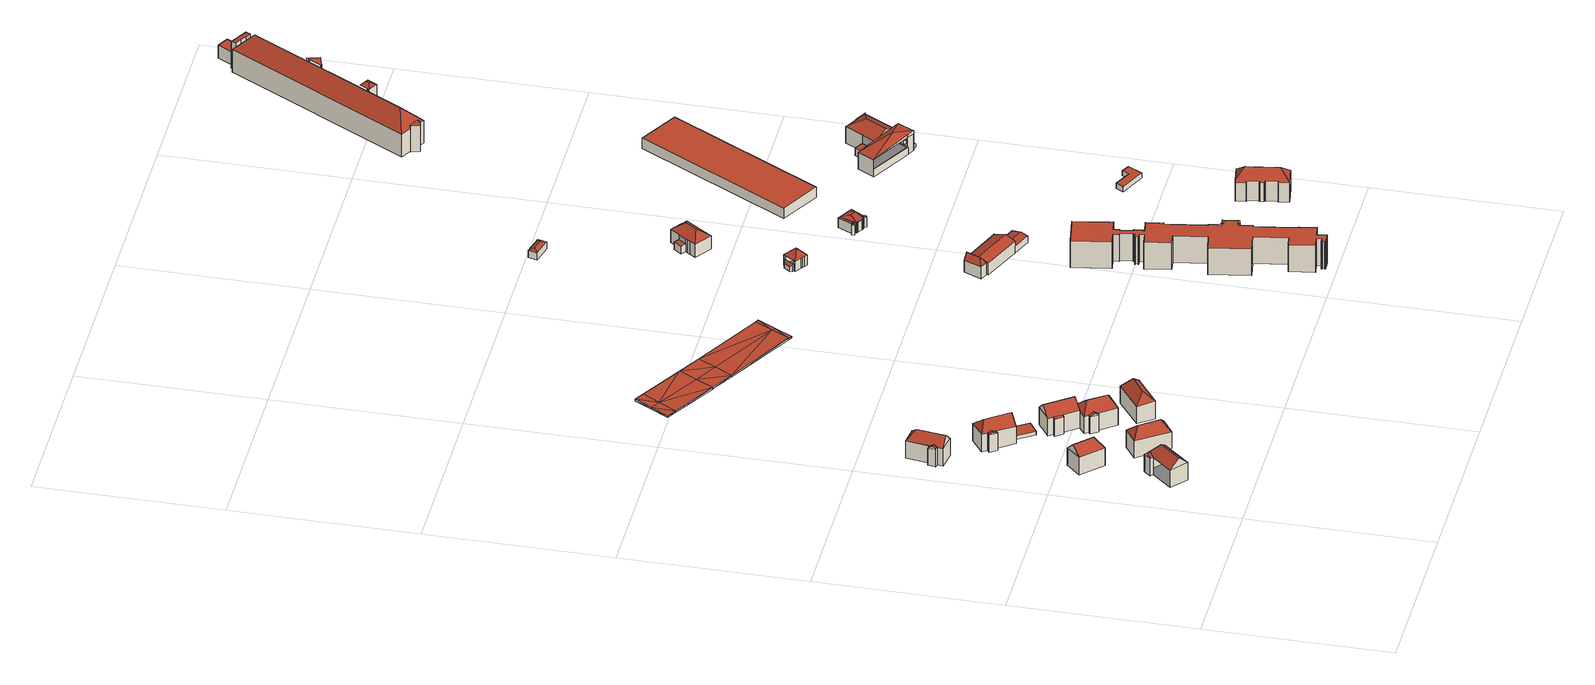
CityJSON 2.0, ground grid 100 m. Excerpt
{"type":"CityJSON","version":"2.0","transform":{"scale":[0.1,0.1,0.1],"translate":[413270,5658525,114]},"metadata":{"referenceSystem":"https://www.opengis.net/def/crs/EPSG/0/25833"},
"CityObjects":{
"building1":{"type":"Building","attributes":{"Gemeindeschluessel":14612000,"Geometrietyp2DReferenz":"3000","function":"31001_9998","roofType":"9999"},"children":["building1-1","building1-2"]},
"building1-1":{"type":"BuildingPart","attributes":{"Dachtyp_tdc":"tdcGableRoof","Dachneigung":34.14,"QualitaetDacherkennung":63,"Geometrietyp2DReferenz":"3000","measuredHeight":12.07,"roofType":"3100"},"parents":["building1"],"geometry":[{"type":"MultiSurface","lod":"2","boundaries":[[[0,1,2,3]],[[4,5,6,7]],[[5,0,3,6]],[[0,5,8]],[[1,0,8,9,10]],[[5,4,11,9,8]],[[3,2,7,6]]],"semantics":{"surfaces":[{"type":"WallSurface"},{"type":"RoofSurface"},{"type":"GroundSurface"}],"values":[0,0,0,0,1,1,2]}}]},
"building1-2":{"type":"BuildingPart","attributes":{"Dachtyp_tdc":"tdcHipAndGableRoof","Dachneigung":42.4,"QualitaetDacherkennung":79,"Geometrietyp2DReferenz":"3000","measuredHeight":15.69,"roofType":"5000"},"parents":["building1"],"geometry":[{"type":"MultiSurface","lod":"2","boundaries":[[[12,13,14,2,1]],[[13,15,16,14]],[[15,17,18,16]],[[13,12,19]],[[17,15,20]],[[12,10,11,17,20,19]],[[15,13,19,20]],[[18,7,2,14,16]]],"semantics":{"surfaces":[{"type":"WallSurface"},{"type":"RoofSurface"},{"type":"GroundSurface"}],"values":[0,0,0,1,0,1,1,2]}}]},
"building2":{"type":"Building","attributes":{"Dachtyp_tdc":"tdcHipAndGableRoof","Gemeindeschluessel":14612000,"Dachneigung":42.61,"QualitaetDacherkennung":77,"Geometrietyp2DReferenz":"3000","measuredHeight":15.44,"function":"31001_9998","roofType":"5000"},"geometry":[{"type":"Solid","lod":"2","boundaries":[[[[21,22,23,24]],[[22,25,26,23]],[[25,27,28,26]],[[27,21,24,28]],[[25,22,29]],[[21,27,30]],[[22,21,30,29]],[[27,25,29,30]],[[24,23,26,28]]]],"semantics":{"surfaces":[{"type":"WallSurface"},{"type":"RoofSurface"},{"type":"GroundSurface"}],"values":[[0,0,0,0,1,0,1,1,2]]}}]},
"building3":{"type":"Building","attributes":{"Dachtyp_tdc":"tdcHipRoof","Gemeindeschluessel":14612000,"Dachneigung":42.45,"QualitaetDacherkennung":78,"Geometrietyp2DReferenz":"3000","measuredHeight":15.24,"function":"31001_9998","roofType":"3200"},"geometry":[{"type":"Solid","lod":"2","boundaries":[[[[31,32,33,34]],[[32,35,36,33]],[[35,37,38,36]],[[37,31,34,38]],[[35,32,39]],[[31,37,40]],[[32,31,40,39]],[[37,35,39,40]],[[34,33,36,38]]]],"semantics":{"surfaces":[{"type":"WallSurface"},{"type":"RoofSurface"},{"type":"GroundSurface"}],"values":[[0,0,0,0,1,1,1,1,2]]}}]},
"building4":{"type":"Building","attributes":{"Gemeindeschluessel":14612000,"Geometrietyp2DReferenz":"3000","function":"31001_9998","roofType":"9999"},"children":["building4-1","building4-2"]},
"building4-1":{"type":"BuildingPart","attributes":{"Dachtyp_tdc":"tdcGableRoof","Dachneigung":33.22,"QualitaetDacherkennung":83,"Geometrietyp2DReferenz":"3000","measuredHeight":11.98,"roofType":"3100"},"parents":["building4"],"geometry":[{"type":"MultiSurface","lod":"2","boundaries":[[[41,42,43,44,45]],[[42,46,47,43]],[[46,48,49,47]],[[46,42,50]],[[41,51,48,52]],[[42,41,52,50]],[[48,46,50,52]],[[44,43,47,49]]],"semantics":{"surfaces":[{"type":"WallSurface"},{"type":"RoofSurface"},{"type":"GroundSurface"}],"values":[0,0,0,0,0,1,1,2]}}]},
"building4-2":{"type":"BuildingPart","attributes":{"Dachtyp_tdc":"tdcHipAndGableRoof","Dachneigung":43.86,"QualitaetDacherkennung":89,"Geometrietyp2DReferenz":"3000","measuredHeight":15.36,"roofType":"5000"},"parents":["building4"],"geometry":[{"type":"MultiSurface","lod":"2","boundaries":[[[53,54,55,49,48]],[[54,56,57,55]],[[56,58,59,57]],[[58,60,61,59]],[[60,45,44,61]],[[56,62,63]],[[64,65,66,63,62,67]],[[58,56,63,66]],[[53,67,62,54]],[[45,64,67,53,51]],[[60,65,64,45]],[[58,66,65,60]],[[54,62,56]],[[44,49,55,57,59,61]]],"semantics":{"surfaces":[{"type":"WallSurface"},{"type":"RoofSurface"},{"type":"GroundSurface"}],"values":[0,0,0,0,0,1,1,1,0,0,0,0,0,2]}}]},
"building5":{"type":"Building","attributes":{"Gemeindeschluessel":14612000,"Geometrietyp2DReferenz":"3000","function":"31001_9998","roofType":"9999"},"children":["building5-1","building5-2"]},
"building5-1":{"type":"BuildingPart","attributes":{"Dachtyp_tdc":"tdcHipAndGableRoof","Dachneigung":41.9,"QualitaetDacherkennung":83,"Geometrietyp2DReferenz":"3000","measuredHeight":15.53,"roofType":"5000"},"parents":["building5"],"geometry":[{"type":"MultiSurface","lod":"2","boundaries":[[[68,69,70,71]],[[72,73,74,75]],[[73,76,77,74]],[[76,78,79,77]],[[78,80,81,79]],[[80,82,83,81]],[[82,68,71,83]],[[78,76,84]],[[76,73,72,69,68,82,84]],[[82,80,78,84]],[[71,70,75,74,77,79,81,83]]],"semantics":{"surfaces":[{"type":"WallSurface"},{"type":"RoofSurface"},{"type":"GroundSurface"}],"values":[0,0,0,0,0,0,0,1,1,1,2]}}]},
"building5-2":{"type":"BuildingPart","attributes":{"Dachtyp_tdc":"tdcGableRoof","Dachneigung":19.82,"QualitaetDacherkennung":59,"Geometrietyp2DReferenz":"3000","measuredHeight":11.46,"roofType":"3100"},"parents":["building5"],"geometry":[{"type":"MultiSurface","lod":"2","boundaries":[[[85,86,70,69]],[[85,87,88,86]],[[87,89,72,75,88]],[[87,85,90]],[[69,89,91]],[[85,69,91,90]],[[89,87,90,91]],[[70,86,88,75]]],"semantics":{"surfaces":[{"type":"WallSurface"},{"type":"RoofSurface"},{"type":"GroundSurface"}],"values":[0,0,0,0,0,1,1,2]}}]},
"building6":{"type":"Building","attributes":{"Dachtyp_tdc":"tdcPolyFlatRoof","Gemeindeschluessel":14612000,"Dachneigung":0,"QualitaetDacherkennung":70,"Geometrietyp2DReferenz":"3000","measuredHeight":2.26,"function":"31001_9998","roofType":"1000"},"geometry":[{"type":"Solid","lod":"2","boundaries":[[[[92,93,94,95]],[[93,96,97,94]],[[96,98,99,97]],[[98,92,95,99]],[[98,96,93,92]],[[95,94,97,99]]]],"semantics":{"surfaces":[{"type":"WallSurface"},{"type":"RoofSurface"},{"type":"GroundSurface"}],"values":[[0,0,0,0,1,2]]}}]},
"building7":{"type":"Building","attributes":{"Gemeindeschluessel":14612000,"Geometrietyp2DReferenz":"3000","function":"31001_9998","roofType":"9999"},"children":["building7-1","building7-2"]},
"building7-1":{"type":"BuildingPart","attributes":{"Dachtyp_tdc":"tdcGableRoof","Dachneigung":41.42,"QualitaetDacherkennung":75,"Geometrietyp2DReferenz":"3000","measuredHeight":15.46,"roofType":"3100"},"parents":["building7"],"geometry":[{"type":"MultiSurface","lod":"2","boundaries":[[[100,101,102,103]],[[101,104,105,102]],[[106,107,108,109]],[[107,110,111,108]],[[110,112,113,111]],[[112,100,103,113]],[[114,115,116,117]],[[106,118,119,116,115,120,107]],[[107,120,110]],[[110,120,115,114,112]],[[101,119,118,104]],[[100,117,116,119,101]],[[112,114,117,100]],[[103,102,105,109,108,111,113]]],"semantics":{"surfaces":[{"type":"WallSurface"},{"type":"RoofSurface"},{"type":"GroundSurface"}],"values":[0,0,0,0,0,0,1,1,0,0,0,0,0,2]}}]},
"building7-2":{"type":"BuildingPart","attributes":{"Dachtyp_tdc":"tdcFreeFormRoof","Dachneigung":35.71,"QualitaetDacherkennung":47,"Geometrietyp2DReferenz":"3000","measuredHeight":11.04,"roofType":"5000"},"parents":["building7"],"geometry":[{"type":"MultiSurface","lod":"2","boundaries":[[[121,122,123,124]],[[122,125,106,109,123]],[[126,127,128,105,104,118]],[[127,129,130,128]],[[129,121,124,130]],[[121,131,132,122]],[[129,127,126,125,132,131]],[[125,122,132]],[[121,129,131]],[[124,123,109,105,128,130]]],"semantics":{"surfaces":[{"type":"WallSurface"},{"type":"RoofSurface"},{"type":"GroundSurface"}],"values":[0,0,0,0,0,1,1,0,0,2]}}]},
"building8":{"type":"Building","attributes":{"Gemeindeschluessel":14612000,"Geometrietyp2DReferenz":"3000","function":"31001_9998","roofType":"9999"},"children":["building8-1","building8-2"]},
"building8-1":{"type":"BuildingPart","attributes":{"Dachtyp_tdc":"tdcHipRoof","Dachneigung":39.83,"QualitaetDacherkennung":66,"Geometrietyp2DReferenz":"3000","measuredHeight":15.27,"roofType":"3200"},"parents":["building8"],"geometry":[{"type":"MultiSurface","lod":"2","boundaries":[[[133,134,135,136]],[[134,137,128,135]],[[137,138,102,128]],[[138,139,140,102]],[[139,141,142,140]],[[141,143,144,142]],[[143,145,144]],[[141,139,146]],[[138,137,134,147]],[[139,138,147,146]],[[134,133,145,143,141,146,147]],[[136,135,128,102,140,142,144]]],"semantics":{"surfaces":[{"type":"WallSurface"},{"type":"RoofSurface"},{"type":"GroundSurface"}],"values":[0,0,0,0,0,0,0,1,1,1,1,2]}}]},
"building8-2":{"type":"BuildingPart","attributes":{"Dachtyp_tdc":"tdcGableRoof","Dachneigung":32.19,"QualitaetDacherkennung":72,"Geometrietyp2DReferenz":"3000","measuredHeight":12.02,"roofType":"3100"},"parents":["building8"],"geometry":[{"type":"MultiSurface","lod":"2","boundaries":[[[148,149,150,144]],[[149,151,152,150]],[[151,153,133,136,152]],[[148,144,145]],[[154,155,156,157]],[[151,156,155,153]],[[149,157,156,151]],[[148,154,157,149]],[[153,155,154,148]],[[150,152,136,144]]],"semantics":{"surfaces":[{"type":"WallSurface"},{"type":"RoofSurface"},{"type":"GroundSurface"}],"values":[0,0,0,0,1,1,0,0,0,2]}}]},
"building9":{"type":"Building","attributes":{"Dachtyp_tdc":"tdcHipRoof","Gemeindeschluessel":14612000,"Dachneigung":42.86,"QualitaetDacherkennung":72,"Geometrietyp2DReferenz":"3000","measuredHeight":15.3,"function":"31001_9998","roofType":"3200"},"geometry":[{"type":"Solid","lod":"2","boundaries":[[[[158,159,160,161]],[[159,162,163,160]],[[162,164,165,163]],[[164,166,167,165]],[[166,168,169,167]],[[168,170,171,169]],[[170,158,161,171]],[[162,159,172]],[[166,164,173]],[[159,158,170,168,166,173,172]],[[164,162,172,173]],[[161,160,163,165,167,169,171]]]],"semantics":{"surfaces":[{"type":"WallSurface"},{"type":"RoofSurface"},{"type":"GroundSurface"}],"values":[[0,0,0,0,0,0,0,1,1,1,1,2]]}}]},
"building10":{"type":"Building","attributes":{"Breite":22,"Erfassungsdatum_Objekt":"2022-03-29","BodenHoehe":132.89,"gemHoehe":0,"BauwerkHoehe":1,"Gemeindeschluessel":"14612000","Geometrietyp2DReferenz":"3000","measuredHeight":1,"function":"53001_1800"},"geometry":[{"type":"MultiSurface","lod":"2","boundaries":[[[174,175,176]],[[176,175,177]],[[175,178,179]],[[175,179,177]],[[178,180,179]],[[179,180,181]],[[180,182,181]],[[181,182,183]],[[182,184,185]],[[182,185,183]],[[186,187,174]],[[174,187,175]],[[187,188,175]],[[175,188,178]],[[178,188,189]],[[189,190,178]],[[178,190,191]],[[178,191,180]],[[191,192,182]],[[191,182,180]],[[192,193,184]],[[192,184,182]],[[174,176,194]],[[174,194,195]],[[176,177,196]],[[176,196,194]],[[177,179,197]],[[177,197,196]],[[179,181,198]],[[179,198,197]],[[181,183,199]],[[181,199,198]],[[183,185,200]],[[183,200,199]],[[185,184,201]],[[185,201,200]],[[184,193,202]],[[184,202,201]],[[193,192,203]],[[193,203,202]],[[192,191,204]],[[192,204,203]],[[191,190,205]],[[191,205,204]],[[190,189,206]],[[190,206,205]],[[189,188,207]],[[189,207,206]],[[188,187,208]],[[188,208,207]],[[187,186,209]],[[187,209,208]],[[186,174,195]],[[186,195,209]],[[194,210,195]],[[196,210,194]],[[197,211,210]],[[196,197,210]],[[197,212,211]],[[198,212,197]],[[198,213,212]],[[199,213,198]],[[200,201,213]],[[199,200,213]],[[195,208,209]],[[210,208,195]],[[210,207,208]],[[211,207,210]],[[206,207,211]],[[211,205,206]],[[204,205,211]],[[212,204,211]],[[213,203,204]],[[212,213,204]],[[201,202,203]],[[213,201,203]]],"semantics":{"surfaces":[{"type":"RoofSurface"},{"type":"WallSurface"},{"type":"GroundSurface"}],"values":[0,0,0,0,0,0,0,0,0,0,0,0,0,0,0,0,0,0,0,0,0,0,1,1,1,1,1,1,1,1,1,1,1,1,1,1,1,1,1,1,1,1,1,1,1,1,1,1,1,1,1,1,1,1,2,2,2,2,2,2,2,2,2,2,2,2,2,2,2,2,2,2,2,2,2,2]}}]},
"building11":{"type":"Building","attributes":{"name":"Freie Waldorfschule Dresden","Dachtyp_tdc":"tdcPolyFlatRoof","Gemeindeschluessel":14612000,"Dachneigung":0,"QualitaetDacherkennung":51,"Geometrietyp2DReferenz":"3000","measuredHeight":16.18,"function":"31001_3021","roofType":"1000"},"geometry":[{"type":"Solid","lod":"2","boundaries":[[[[214,215,216,217]],[[215,218,219,216]],[[218,220,221,219]],[[220,222,223,221]],[[222,224,225,223]],[[224,226,227,225]],[[226,228,229,227]],[[228,230,231,229]],[[230,232,233,231]],[[232,234,235,233]],[[234,236,237,235]],[[236,238,239,237]],[[238,240,241,239]],[[240,242,243,241]],[[242,244,245,243]],[[244,246,247,245]],[[246,248,249,247]],[[248,250,251,249]],[[250,252,253,251]],[[252,254,255,253]],[[254,256,257,255]],[[256,258,259,257]],[[258,260,261,259]],[[260,262,263,261]],[[262,264,265,263]],[[264,266,267,265]],[[266,268,269,267]],[[268,270,271,269]],[[270,272,273,271]],[[272,274,275,273]],[[274,276,277,275]],[[276,278,279,277]],[[278,280,281,279]],[[280,282,283,281]],[[282,284,285,283]],[[284,286,287,285]],[[286,288,289,287]],[[288,290,291,289]],[[290,292,293,291]],[[292,294,295,293]],[[294,296,297,295]],[[296,298,299,297]],[[298,300,301,299]],[[300,302,303,301]],[[302,304,305,303]],[[304,306,307,305]],[[306,308,309,307]],[[308,310,311,309]],[[310,312,313,311]],[[312,314,315,313]],[[314,316,317,315]],[[316,318,319,317]],[[318,320,321,319]],[[320,322,323,321]],[[322,324,325,323]],[[324,326,327,325]],[[326,328,329,327]],[[328,330,331,329]],[[330,332,333,331]],[[332,334,335,333]],[[334,336,337,335]],[[336,338,339,337]],[[338,340,341,339]],[[340,342,343,341]],[[342,344,345,343]],[[344,346,347,345]],[[346,348,349,347]],[[348,350,351,349]],[[350,352,353,351]],[[352,354,355,353]],[[354,356,357,355]],[[356,358,359,357]],[[358,360,361,359]],[[360,214,217,361]],[[360,358,356,354,352,350,348,346,344,342,340,338,336,334,332,330,328,326,324,322,320,318,316,314,312,310,308,306,304,302,300,298,296,294,292,290,288,286,284,282,280,278,276,274,272,270,268,266,264,262,260,258,256,254,252,250,248,246,244,242,240,238,236,234,232,230,228,226,224,222,220,218,215,214]],[[217,216,219,221,223,225,227,229,231,233,235,237,239,241,243,245,247,249,251,253,255,257,259,261,263,265,267,269,271,273,275,277,279,281,283,285,287,289,291,293,295,297,299,301,303,305,307,309,311,313,315,317,319,321,323,325,327,329,331,333,335,337,339,341,343,345,347,349,351,353,355,357,359,361]]]],"semantics":{"surfaces":[{"type":"WallSurface"},{"type":"RoofSurface"},{"type":"GroundSurface"}],"values":[[0,0,0,0,0,0,0,0,0,0,0,0,0,0,0,0,0,0,0,0,0,0,0,0,0,0,0,0,0,0,0,0,0,0,0,0,0,0,0,0,0,0,0,0,0,0,0,0,0,0,0,0,0,0,0,0,0,0,0,0,0,0,0,0,0,0,0,0,0,0,0,0,0,0,1,2]]}}]},
"building12":{"type":"Building","attributes":{"Gemeindeschluessel":14612000,"Geometrietyp2DReferenz":"3000","function":"31001_3211","roofType":"9999"},"children":["building12-1","building12-2","building12-3"]},
"building12-1":{"type":"BuildingPart","attributes":{"Dachtyp_tdc":"tdcGableRoof","Dachneigung":14.22,"QualitaetDacherkennung":83,"Geometrietyp2DReferenz":"3000","measuredHeight":4.82,"roofType":"3100"},"parents":["building12"],"geometry":[{"type":"MultiSurface","lod":"2","boundaries":[[[362,363,364,365]],[[363,366,367,364]],[[366,368,369,367]],[[366,363,370]],[[363,362,371,372,370]],[[368,366,370,372]],[[365,364,367,369,373]]],"semantics":{"surfaces":[{"type":"WallSurface"},{"type":"RoofSurface"},{"type":"GroundSurface"}],"values":[0,0,0,0,1,1,2]}}]},
"building12-2":{"type":"BuildingPart","attributes":{"Dachtyp_tdc":"tdcGableRoof","Dachneigung":20.93,"QualitaetDacherkennung":91,"Geometrietyp2DReferenz":"3000","measuredHeight":9.15,"roofType":"3100"},"parents":["building12"],"geometry":[{"type":"MultiSurface","lod":"2","boundaries":[[[374,375,376]],[[377,378,379,380]],[[378,381,382,379]],[[381,383,362,365,382]],[[384,385,386,369,368]],[[385,374,376,386]],[[387,383,381,378,377,388,389]],[[389,374,385,384,387]],[[376,390,380,379,382,365,373,369,386]]],"semantics":{"surfaces":[{"type":"WallSurface"},{"type":"RoofSurface"},{"type":"GroundSurface"}],"values":[0,0,0,0,0,0,1,1,2]}}]},
"building12-3":{"type":"BuildingPart","attributes":{"Dachtyp_tdc":"tdcFreeFormRoof","Dachneigung":59.14,"QualitaetDacherkennung":9,"Geometrietyp2DReferenz":"3000","measuredHeight":10.85,"roofType":"5000"},"parents":["building12"],"geometry":[{"type":"MultiSurface","lod":"2","boundaries":[[[391,377,380]],[[375,392,393,376]],[[392,394,395,393]],[[394,391,380,395]],[[396,392,375]],[[375,397,388,391,398,399,396]],[[399,394,392,396]],[[394,399,398,391]],[[380,390,376,393,395]]],"semantics":{"surfaces":[{"type":"WallSurface"},{"type":"RoofSurface"},{"type":"GroundSurface"}],"values":[0,0,0,0,1,1,1,0,2]}}]},
"building13":{"type":"Building","attributes":{"name":"Graf-Stauffenberg-Kaserne","Gemeindeschluessel":14612000,"Geometrietyp2DReferenz":"3000","function":"31001_3073","roofType":"9999"},"children":["building13-1","building13-2"]},
"building13-1":{"type":"BuildingPart","attributes":{"Dachtyp_tdc":"tdcTentRoof","Dachneigung":41.07,"QualitaetDacherkennung":57,"Geometrietyp2DReferenz":"3000","measuredHeight":10.16,"roofType":"3500"},"parents":["building13"],"geometry":[{"type":"MultiSurface","lod":"2","boundaries":[[[400,401,402,403]],[[401,404,405,402]],[[404,406,405]],[[407,408,409]],[[407,410,411,408]],[[410,412,413,411]],[[412,414,415,413]],[[414,416,417,415]],[[416,418,419,417]],[[418,400,403,419]],[[410,407,404,401,420]],[[412,410,420]],[[414,412,420]],[[401,400,418,416,414,420]],[[403,402,405,408,411,413,415,417,419]]],"semantics":{"surfaces":[{"type":"WallSurface"},{"type":"RoofSurface"},{"type":"GroundSurface"}],"values":[0,0,0,0,0,0,0,0,0,0,1,1,1,1,2]}}]},
"building13-2":{"type":"BuildingPart","attributes":{"Dachtyp_tdc":"tdcPolyFlatRoof","Dachneigung":25.86,"QualitaetDacherkennung":40,"Geometrietyp2DReferenz":"3000","measuredHeight":3.79,"roofType":"2100"},"parents":["building13"],"geometry":[{"type":"MultiSurface","lod":"2","boundaries":[[[406,421,422,405]],[[421,423,424,422]],[[423,425,426,424]],[[425,427,428,426]],[[427,409,408,428]],[[409,427,425,423,421,406]],[[405,422,424,426,428,408]]],"semantics":{"surfaces":[{"type":"WallSurface"},{"type":"RoofSurface"},{"type":"GroundSurface"}],"values":[0,0,0,0,0,1,2]}}]},
"building14":{"type":"Building","attributes":{"name":"Graf-Stauffenberg-Kaserne","Gemeindeschluessel":14612000,"Geometrietyp2DReferenz":"3000","function":"31001_3073","roofType":"9999"},"children":["building14-1","building14-2"]},
"building14-1":{"type":"BuildingPart","attributes":{"Dachtyp_tdc":"tdcPolyFlatRoof","Dachneigung":0,"QualitaetDacherkennung":47,"Geometrietyp2DReferenz":"3000","measuredHeight":4.69,"roofType":"1000"},"parents":["building14"],"geometry":[{"type":"MultiSurface","lod":"2","boundaries":[[[429,430,431,432]],[[430,433,434,431]],[[433,435,436,434]],[[435,433,430,429]],[[432,431,434,436]]],"semantics":{"surfaces":[{"type":"WallSurface"},{"type":"RoofSurface"},{"type":"GroundSurface"}],"values":[0,0,0,1,2]}}]},
"building14-2":{"type":"BuildingPart","attributes":{"Dachtyp_tdc":"tdcHipRoof","Dachneigung":35.3,"QualitaetDacherkennung":79,"Geometrietyp2DReferenz":"3000","measuredHeight":11.78,"roofType":"3200"},"parents":["building14"],"geometry":[{"type":"MultiSurface","lod":"2","boundaries":[[[437,436,435]],[[437,438,439,436]],[[438,440,441,439]],[[440,442,443,441]],[[442,444,445,443]],[[444,446,447,445]],[[446,448,449,447]],[[448,450,451,449]],[[450,452,453,451]],[[452,454,429,432,453]],[[444,442,440,438,455]],[[448,446,456]],[[438,437,454,452,450,448,456,455]],[[446,444,455,456]],[[432,436,439,441,443,445,447,449,451,453]]],"semantics":{"surfaces":[{"type":"WallSurface"},{"type":"RoofSurface"},{"type":"GroundSurface"}],"values":[0,0,0,0,0,0,0,0,0,0,1,1,1,1,2]}}]},
"building15":{"type":"Building","attributes":{"name":"Graf-Stauffenberg-Kaserne","Dachtyp_tdc":"tdcFreeFormRoof","Gemeindeschluessel":14612000,"Dachneigung":22.76,"QualitaetDacherkennung":19,"Geometrietyp2DReferenz":"3000","measuredHeight":5.19,"function":"31001_3073","roofType":"5000"},"geometry":[{"type":"Solid","lod":"2","boundaries":[[[[457,458,459,460]],[[458,461,462,459]],[[461,463,464,462]],[[463,457,460,464]],[[465,463,461]],[[466,465,461,458]],[[466,458,457]],[[465,466,457,463]],[[460,459,462,464]]]],"semantics":{"surfaces":[{"type":"WallSurface"},{"type":"RoofSurface"},{"type":"GroundSurface"}],"values":[[0,0,0,0,1,1,1,1,2]]}}]},
"building16":{"type":"Building","attributes":{"name":"Graf-Stauffenberg-Kaserne,Fabrice-Mausoleum","Gemeindeschluessel":14612000,"Geometrietyp2DReferenz":"3000","function":"31001_3073","roofType":"9999"},"children":["building16-1","building16-2","building16-3"]},
"building16-1":{"type":"BuildingPart","attributes":{"Dachtyp_tdc":"tdcHipAndGableRoof","Dachneigung":16.97,"QualitaetDacherkennung":65,"Geometrietyp2DReferenz":"3000","measuredHeight":7.38,"roofType":"5000"},"parents":["building16"],"geometry":[{"type":"MultiSurface","lod":"2","boundaries":[[[467,468,469,470]],[[468,471,472,469]],[[471,473,474,472]],[[473,475,476,474]],[[475,477,478,479,476]],[[480,481,482,483,484,485]],[[486,487,488,489,490]],[[487,467,470,488]],[[480,491,492,493]],[[494,495,496,493,492,497,498,499,500]],[[481,480,493,496]],[[487,494,500,467]],[[467,500,499,468]],[[471,498,497,473]],[[468,499,498,471]],[[473,497,492,475]],[[486,495,494,487]],[[481,496,495,486]],[[475,492,491,477]],[[477,491,480]],[[470,469,472,474,476,479,484,483,489,488]]],"semantics":{"surfaces":[{"type":"WallSurface"},{"type":"RoofSurface"},{"type":"GroundSurface"}],"values":[0,0,0,0,0,0,0,0,1,1,1,0,0,0,0,0,0,0,0,0,2]}}]},
"building16-2":{"type":"BuildingPart","attributes":{"Dachtyp_tdc":"tdcFreeFormRoof","Dachneigung":33.85,"QualitaetDacherkennung":40,"Geometrietyp2DReferenz":"3000","measuredHeight":6.38,"roofType":"5000"},"parents":["building16"],"geometry":[{"type":"MultiSurface","lod":"2","boundaries":[[[501,502,503,504]],[[502,505,506,503]],[[505,507,508,506]],[[507,485,484,508]],[[509,485,507]],[[510,511,509,507,505]],[[512,513,510,505,502]],[[512,502,501]],[[513,512,501,514]],[[511,510,513,514,478]],[[509,511,478,485]],[[479,515,504,503,506,508,484]],[[478,514,515,479]],[[514,501,504,515]]],"semantics":{"surfaces":[{"type":"WallSurface"},{"type":"RoofSurface"},{"type":"GroundSurface"}],"values":[0,0,0,0,1,1,1,1,1,1,1,2,0,0]}}]},
"building16-3":{"type":"BuildingPart","attributes":{"Dachtyp_tdc":"tdcFreeFormRoof","Dachneigung":43.26,"QualitaetDacherkennung":33,"Geometrietyp2DReferenz":"3000","measuredHeight":6.66,"roofType":"5000"},"parents":["building16"],"geometry":[{"type":"MultiSurface","lod":"2","boundaries":[[[482,516,517,483]],[[516,518,519,517]],[[518,520,521,519]],[[520,522,523,521]],[[522,524,525,523]],[[524,490,489,525]],[[526,527,528,490,524]],[[529,526,524,522]],[[529,522,520]],[[527,526,529,520,518]],[[530,528,527,518,516]],[[530,516,482]],[[528,530,482,490]],[[483,517,519,521,523,525,489]]],"semantics":{"surfaces":[{"type":"WallSurface"},{"type":"RoofSurface"},{"type":"GroundSurface"}],"values":[0,0,0,0,0,0,1,1,1,1,1,1,1,2]}}]},
"building17":{"type":"Building","attributes":{"Gemeindeschluessel":14612000,"Geometrietyp2DReferenz":"3000","function":"31001_9998","roofType":"9999"},"children":["building17-1","building17-2","building17-3"]},
"building17-1":{"type":"BuildingPart","attributes":{"Dachtyp_tdc":"tdcFreeFormRoof","Dachneigung":37.56,"QualitaetDacherkennung":13,"Geometrietyp2DReferenz":"3000","measuredHeight":9.18,"roofType":"5000"},"parents":["building17"],"geometry":[{"type":"MultiSurface","lod":"2","boundaries":[[[531,532,533,534]],[[532,535,536,533]],[[537,531,534,538]],[[532,531,539,540]],[[539,537,535,540]],[[537,539,531]],[[532,540,535]],[[534,533,536,538]]],"semantics":{"surfaces":[{"type":"WallSurface"},{"type":"RoofSurface"},{"type":"GroundSurface"}],"values":[0,0,0,1,1,0,0,2]}}]},
"building17-2":{"type":"BuildingPart","attributes":{"Dachtyp_tdc":"tdcHipRoof","Dachneigung":44.05,"QualitaetDacherkennung":75,"Geometrietyp2DReferenz":"3000","measuredHeight":17.03,"roofType":"3200"},"parents":["building17"],"geometry":[{"type":"MultiSurface","lod":"2","boundaries":[[[541,542,543,544]],[[542,545,546,543]],[[545,547,548,546]],[[547,549,550,548]],[[549,551,552,550]],[[551,553,554,552]],[[553,555,556,554]],[[555,557,558,556]],[[557,559,560,558]],[[559,561,562,560]],[[561,563,564,562]],[[563,565,538,564]],[[565,537,538]],[[566,567,568,536,535]],[[567,569,570,571,568]],[[572,573,574,575,576]],[[573,577,578,574]],[[577,579,580,578]],[[579,581,582,580]],[[581,541,544,582]],[[577,573,583]],[[563,561,584]],[[573,572,569,567,566,565,563,584,583]],[[561,559,557,555,553,551,549,547,545,542,541,581,579,577,583,584]],[[544,543,546,548,550,552,554,556,558,560,562,564,538,536,568,571,575,574,578,580,582]]],"semantics":{"surfaces":[{"type":"WallSurface"},{"type":"RoofSurface"},{"type":"GroundSurface"}],"values":[0,0,0,0,0,0,0,0,0,0,0,0,0,0,0,0,0,0,0,0,1,1,1,1,2]}}]},
"building17-3":{"type":"BuildingPart","attributes":{"Dachtyp_tdc":"tdcFreeFormRoof","Dachneigung":39.56,"QualitaetDacherkennung":8,"Geometrietyp2DReferenz":"3000","measuredHeight":9.17,"roofType":"5000"},"parents":["building17"],"geometry":[{"type":"MultiSurface","lod":"2","boundaries":[[[585,576,575,586]],[[587,576,585]],[[588,587,585,589]],[[588,589,570]],[[587,588,570,576]],[[571,590,586,575]],[[570,589,590,571]],[[589,585,586,590]]],"semantics":{"surfaces":[{"type":"WallSurface"},{"type":"RoofSurface"},{"type":"GroundSurface"}],"values":[0,0,1,0,1,2,0,0]}}]},
"building18":{"type":"Building","attributes":{"Dachtyp_tdc":"tdcPolyFlatRoof","Gemeindeschluessel":14612000,"Dachneigung":0,"QualitaetDacherkennung":66,"Geometrietyp2DReferenz":"3000","measuredHeight":3.12,"function":"31001_9998","roofType":"1000"},"geometry":[{"type":"Solid","lod":"2","boundaries":[[[[591,592,593,594]],[[592,595,596,593]],[[595,597,598,596]],[[597,599,600,598]],[[599,601,602,600]],[[601,591,594,602]],[[601,599,597,595,592,591]],[[594,593,596,598,600,602]]]],"semantics":{"surfaces":[{"type":"WallSurface"},{"type":"RoofSurface"},{"type":"GroundSurface"}],"values":[[0,0,0,0,0,0,1,2]]}}]},
"building19":{"type":"Building","attributes":{"name":"Graf-Stauffenberg-Kaserne","Dachtyp_tdc":"tdcPolyFlatRoof","Gemeindeschluessel":14612000,"Dachneigung":0,"QualitaetDacherkennung":63,"Geometrietyp2DReferenz":"3000","measuredHeight":6.28,"function":"31001_3073","roofType":"1000"},"geometry":[{"type":"Solid","lod":"2","boundaries":[[[[603,604,605,606]],[[604,607,608,605]],[[607,609,610,608]],[[609,603,606,610]],[[609,607,604,603]],[[606,605,608,610]]]],"semantics":{"surfaces":[{"type":"WallSurface"},{"type":"RoofSurface"},{"type":"GroundSurface"}],"values":[[0,0,0,0,1,2]]}}]},
"building20":{"type":"Building","attributes":{"name":"Graf-Stauffenberg-Kaserne","Gemeindeschluessel":14612000,"Geometrietyp2DReferenz":"3000","function":"31001_3073","roofType":"9999"},"children":["building20-1","building20-2","building20-3","building20-4","building20-5","building20-6","building20-7"]},
"building20-1":{"type":"BuildingPart","attributes":{"Dachtyp_tdc":"tdcPolyFlatRoof","Dachneigung":56.64,"QualitaetDacherkennung":34,"Geometrietyp2DReferenz":"3000","measuredHeight":10.45,"roofType":"2100"},"parents":["building20"],"geometry":[{"type":"MultiSurface","lod":"2","boundaries":[[[611,612,613,614,615]],[[612,616,617,613]],[[616,618,619,617]],[[618,620,621,622,619]],[[620,618,616,612,611]],[[614,613,617,619,622]]],"semantics":{"surfaces":[{"type":"WallSurface"},{"type":"RoofSurface"},{"type":"GroundSurface"}],"values":[0,0,0,0,1,2]}}]},
"building20-2":{"type":"BuildingPart","attributes":{"Dachtyp_tdc":"tdcPolyFlatRoof","Dachneigung":0,"QualitaetDacherkennung":12,"Geometrietyp2DReferenz":"3000","measuredHeight":9.89,"roofType":"1000"},"parents":["building20"],"geometry":[{"type":"MultiSurface","lod":"2","boundaries":[[[623,624,625,626]],[[624,627,628,625]],[[627,629,630,628]],[[629,631,632,633,630]],[[634,635,636,637,638]],[[635,634,631,629,627,624,623]],[[626,625,628,630,633,637,636]]],"semantics":{"surfaces":[{"type":"WallSurface"},{"type":"RoofSurface"},{"type":"GroundSurface"}],"values":[0,0,0,0,0,1,2]}}]},
"building20-3":{"type":"BuildingPart","attributes":{"Dachtyp_tdc":"tdcTentRoof","Dachneigung":10.07,"QualitaetDacherkennung":18,"Geometrietyp2DReferenz":"3000","measuredHeight":13.9,"roofType":"3500"},"parents":["building20"],"geometry":[{"type":"MultiSurface","lod":"2","boundaries":[[[639,640,641,642]],[[640,643,641]],[[644,645,646]],[[644,647,623,626,645]],[[648,649,650,636,635]],[[649,651,652,653,650]],[[654,639,642,655,656]],[[657,654,658]],[[659,660,657,658,661,662,663,664,665]],[[666,661,658,667]],[[654,668,667,658]],[[649,667,668,651]],[[651,668,654]],[[648,666,667,649]],[[647,661,666,648]],[[644,662,661,647]],[[660,659,640]],[[639,657,660,640]],[[654,657,639]],[[642,641,669,670,645,626,636,650,653,655]]],"semantics":{"surfaces":[{"type":"WallSurface"},{"type":"RoofSurface"},{"type":"GroundSurface"}],"values":[0,0,0,0,0,0,0,1,1,1,1,0,0,0,0,0,0,0,0,2]}}]},
"building20-4":{"type":"BuildingPart","attributes":{"Dachtyp_tdc":"tdcHipAndGableRoof","Dachneigung":28.94,"QualitaetDacherkennung":62,"Geometrietyp2DReferenz":"3000","measuredHeight":14.04,"roofType":"5000"},"parents":["building20"],"geometry":[{"type":"MultiSurface","lod":"2","boundaries":[[[671,672,673,674,675]],[[672,676,677,673]],[[676,678,679,677]],[[678,615,614,679]],[[621,680,681,622]],[[680,682,683,681]],[[682,646,645,683]],[[621,615,678,676,672,684]],[[672,671,685,686,665,687,684]],[[687,663,688,646,682,680,621,684]],[[645,670,669,674,673,677,679,614,622,681,683]]],"semantics":{"surfaces":[{"type":"WallSurface"},{"type":"RoofSurface"},{"type":"GroundSurface"}],"values":[0,0,0,0,0,0,0,1,1,1,2]}}]},
"building20-5":{"type":"BuildingPart","attributes":{"Dachtyp_tdc":"tdcPolyFlatRoof","Dachneigung":0,"QualitaetDacherkennung":0,"Geometrietyp2DReferenz":"3000","measuredHeight":4.37,"roofType":"9999"},"parents":["building20"],"geometry":[{"type":"MultiSurface","lod":"2","boundaries":[[[656,689,690,652]],[[652,690,691,653]],[[690,689,692,691]],[[689,656,655,692]],[[653,691,692,655]],[[653,655,656,652]]],"semantics":{"surfaces":[{"type":"RoofSurface"},{"type":"WallSurface"},{"type":"GroundSurface"},{"type":"ClosureSurface","isClosure":"1","QuelleClosure":"LoD1Solid"}],"values":[0,1,1,1,2,3]}}]},
"building20-6":{"type":"BuildingPart","attributes":{"Dachtyp_tdc":"tdcPolyFlatRoof","Dachneigung":26.57,"QualitaetDacherkennung":33,"Geometrietyp2DReferenz":"3000","measuredHeight":3,"roofType":"2100"},"parents":["building20"],"geometry":[{"type":"MultiSurface","lod":"2","boundaries":[[[693,694,695,696]],[[694,697,698,695]],[[697,699,700,698]],[[699,701,702,700]],[[701,638,637,702]],[[632,693,696,633]],[[632,638,701,699,697,694,693]],[[696,695,698,700,702,637,633]]],"semantics":{"surfaces":[{"type":"WallSurface"},{"type":"RoofSurface"},{"type":"GroundSurface"}],"values":[0,0,0,0,0,0,1,2]}}]},
"building20-7":{"type":"BuildingPart","attributes":{"Dachtyp_tdc":"tdcPolyFlatRoof","Dachneigung":0,"QualitaetDacherkennung":0,"Geometrietyp2DReferenz":"3000","measuredHeight":4.57,"roofType":"9999"},"parents":["building20"],"geometry":[{"type":"MultiSurface","lod":"2","boundaries":[[[675,703,643,704]],[[643,703,705,641]],[[703,675,674,705]],[[669,641,705,674]],[[669,704,643,641]],[[669,674,675,704]]],"semantics":{"surfaces":[{"type":"RoofSurface"},{"type":"WallSurface"},{"type":"GroundSurface"},{"type":"ClosureSurface","isClosure":"1","QuelleClosure":"LoD1Solid"}],"values":[0,1,1,2,3,3]}}]},
"building21":{"type":"Building","attributes":{"name":"Graf-Stauffenberg-Kaserne","Gemeindeschluessel":14612000,"Geometrietyp2DReferenz":"3000","function":"31001_3073","roofType":"9999"},"children":["building21-1","building21-2","building21-3","building21-4","building21-5","building21-6","building21-7"]},
"building21-1":{"type":"BuildingPart","attributes":{"Dachtyp_tdc":"tdcPolyFlatRoof","Dachneigung":4.5,"QualitaetDacherkennung":72,"Geometrietyp2DReferenz":"3000","measuredHeight":16.3,"roofType":"2100"},"parents":["building21"],"geometry":[{"type":"MultiSurface","lod":"2","boundaries":[[[706,707,708,709,710]],[[707,711,712,708]],[[711,713,714,712]],[[713,715,716,717,714]],[[715,713,711,707,706]],[[709,708,712,714,717]]],"semantics":{"surfaces":[{"type":"WallSurface"},{"type":"RoofSurface"},{"type":"GroundSurface"}],"values":[0,0,0,0,1,2]}}]},
"building21-2":{"type":"BuildingPart","attributes":{"Dachtyp_tdc":"tdcHipRoof","Dachneigung":45.77,"QualitaetDacherkennung":56,"Geometrietyp2DReferenz":"3000","measuredHeight":22.05,"roofType":"3200"},"parents":["building21"],"geometry":[{"type":"MultiSurface","lod":"2","boundaries":[[[718,719,720,721]],[[719,722,723,724,720]],[[725,726,727,728]],[[729,730,731,732]],[[730,733,734,731]],[[733,710,709,734]],[[716,735,736,717]],[[735,737,738,736]],[[730,729,726,725,739]],[[735,716,710,733,740]],[[725,741,742,743,722,719,718,737,735,740,739]],[[733,730,739,740]],[[721,720,724,744,745,746,728,727,732,731,734,709,717,736,738]],[[741,725,728,746]]],"semantics":{"surfaces":[{"type":"WallSurface"},{"type":"RoofSurface"},{"type":"GroundSurface"}],"values":[0,0,0,0,0,0,0,0,1,1,1,1,2,0]}}]},
"building21-3":{"type":"BuildingPart","attributes":{"Dachtyp_tdc":"tdcPolyFlatRoof","Dachneigung":0,"QualitaetDacherkennung":71,"Geometrietyp2DReferenz":"3000","measuredHeight":4.41,"roofType":"1000"},"parents":["building21"],"geometry":[{"type":"MultiSurface","lod":"2","boundaries":[[[747,748,749,750]],[[748,751,752,749]],[[751,753,754,752]],[[753,755,756,754]],[[755,757,758,756]],[[757,759,760,758]],[[759,761,762,760]],[[759,757,755,753,751,748,747,761]],[[762,750,749,752,754,756,758,760]]],"semantics":{"surfaces":[{"type":"WallSurface"},{"type":"RoofSurface"},{"type":"GroundSurface"}],"values":[0,0,0,0,0,0,0,1,2]}}]},
"building21-4":{"type":"BuildingPart","attributes":{"Dachtyp_tdc":"tdcPolyFlatRoof","Dachneigung":0,"QualitaetDacherkennung":42,"Geometrietyp2DReferenz":"3000","measuredHeight":16.32,"roofType":"1000"},"parents":["building21"],"geometry":[{"type":"MultiSurface","lod":"2","boundaries":[[[763,764,765,738,737]],[[764,766,767,765]],[[766,768,747,750,767]],[[769,770,718,721,762,761]],[[770,769,768,766,764,763]],[[765,767,750,762,721,738]]],"semantics":{"surfaces":[{"type":"WallSurface"},{"type":"RoofSurface"},{"type":"GroundSurface"}],"values":[0,0,0,0,1,2]}}]},
"building21-5":{"type":"BuildingPart","attributes":{"Dachtyp_tdc":"tdcPolyFlatRoof","Dachneigung":0,"QualitaetDacherkennung":42,"Geometrietyp2DReferenz":"3000","measuredHeight":4.41,"roofType":"1000"},"parents":["building21"],"geometry":[{"type":"MultiSurface","lod":"2","boundaries":[[[723,771,720,724]],[[771,772,773,720]],[[772,774,775,773]],[[774,776,777,775]],[[776,778,779,777]],[[778,780,781,779]],[[780,782,783,781]],[[784,782,780,778,776,774,772,771,723]],[[724,720,773,775,777,779,781,783,744]]],"semantics":{"surfaces":[{"type":"WallSurface"},{"type":"RoofSurface"},{"type":"GroundSurface"}],"values":[0,0,0,0,0,0,0,1,2]}}]},
"building21-6":{"type":"BuildingPart","attributes":{"Dachtyp_tdc":"tdcFreeFormRoof","Dachneigung":25.74,"QualitaetDacherkennung":18,"Geometrietyp2DReferenz":"3000","measuredHeight":17.71,"roofType":"5000"},"parents":["building21"],"geometry":[{"type":"MultiSurface","lod":"2","boundaries":[[[785,786,741,746,787]],[[788,789,790,783,782]],[[789,785,787,790]],[[791,792,793,794]],[[791,794,786,785]],[[792,791,785,789]],[[792,789,788,793]],[[787,746,745,744,783,790]]],"semantics":{"surfaces":[{"type":"WallSurface"},{"type":"RoofSurface"},{"type":"GroundSurface"}],"values":[0,0,0,1,1,1,1,2]}}]},
"building21-7":{"type":"BuildingPart","attributes":{"Dachtyp_tdc":"tdcPolyFlatRoof","Dachneigung":5.27,"QualitaetDacherkennung":34,"Geometrietyp2DReferenz":"3000","measuredHeight":16.13,"roofType":"2100"},"parents":["building21"],"geometry":[{"type":"MultiSurface","lod":"2","boundaries":[[[795,796,797,727,726]],[[796,798,799,797]],[[798,800,801,799]],[[800,802,803,801]],[[802,804,805,803]],[[804,806,729,732,805]],[[806,804,802,800,798,796,795]],[[727,797,799,801,803,805,732]]],"semantics":{"surfaces":[{"type":"WallSurface"},{"type":"RoofSurface"},{"type":"GroundSurface"}],"values":[0,0,0,0,0,0,1,2]}}]},
"building22":{"type":"Building","attributes":{"name":"Graf-Stauffenberg-Kaserne","Dachtyp_tdc":"tdcPolyFlatRoof","Gemeindeschluessel":14612000,"Dachneigung":0,"QualitaetDacherkennung":48,"Geometrietyp2DReferenz":"3000","measuredHeight":7.84,"function":"31001_3073","roofType":"1000"},"geometry":[{"type":"Solid","lod":"2","boundaries":[[[[807,808,809,810]],[[808,811,812,809]],[[811,813,814,812]],[[813,807,810,814]],[[813,811,808,807]],[[810,809,812,814]]]],"semantics":{"surfaces":[{"type":"WallSurface"},{"type":"RoofSurface"},{"type":"GroundSurface"}],"values":[[0,0,0,0,1,2]]}}]}
},
"vertices":[
[307,570,109],[320,558,109],[320,558,5],[307,570,5],[289,522,109],[275,534,109],[275,534,5],[289,522,5],[291,552,126],[305,541,126],[319,557,110],[290,523,110],
[320,558,110],[403,487,112],[403,487,5],[277,342,112],[277,342,5],[195,414,110],[195,414,5],[336,490,162],[238,377,162],
[282,960,109],[393,851,109],[393,851,5],[282,960,5],[318,775,111],[318,775,5],[208,884,111],[208,884,5],[330,836,160],[244,921,160],
[531,478,108],[413,645,108],[413,645,6],[531,478,6],[496,704,110],[496,704,6],[615,538,110],[615,538,6],[481,643,158],[554,540,158],
[148,1600,110],[129,1602,109],[129,1602,3],[148,1600,3],[148,1600,108],[136,1646,105],[136,1646,3],[154,1643,105],[154,1643,3],[132,1619,123],[150,1617,108],[150,1617,123],
[154,1643,108],[172,1767,108],[172,1767,3],[271,1753,108],[271,1753,3],[241,1553,108],[241,1553,3],[143,1568,108],[143,1568,3],[172,1767,109],[215,1719,157],[148,1600,109],[143,1568,109],[191,1561,157],[154,1643,109],
[408,1251,112],[346,1339,113],[346,1339,7],[408,1251,7],[319,1377,113],[318,1377,113],[318,1377,7],[319,1377,7],[299,1404,114],[299,1404,7],[389,1468,113],[389,1468,7],[500,1316,112],[500,1316,7],[454,1284,163],[454,1284,7],[364,1407,163],
[332,1329,113],[332,1329,7],[305,1367,114],[305,1367,7],[319,1377,114],[318,1348,122],[332,1358,122],
[567,1212,33],[500,1168,33],[500,1168,10],[567,1212,10],[440,1259,33],[440,1259,10],[507,1303,33],[507,1303,10],
[696,1032,112],[653,1000,112],[653,1000,9],[696,1032,9],[611,968,112],[611,968,9],[523,1086,112],[507,1109,112],[507,1109,9],[523,1086,9],[509,1110,112],[509,1110,9],[596,1173,112],[596,1173,9],[596,1173,115],[554,1142,163],[656,1002,163],[696,1032,116],[611,968,113],[653,1000,160],[509,1110,114],
[539,1035,113],[509,1075,113],[509,1075,9],[539,1035,9],[523,1086,114],[611,968,114],[607,966,117],[607,966,9],[550,1043,117],[550,1043,9],[548,1041,119],[518,1082,119],
[580,914,111],[565,934,111],[565,934,9],[580,914,9],[607,966,115],[653,1000,119],[764,850,119],[764,850,9],[676,785,111],[676,785,9],[608,876,110],[608,876,9],[608,876,111],[709,843,162],[639,938,162],
[608,876,113],[595,866,113],[595,866,9],[567,904,113],[567,904,9],[580,914,113],[608,876,114],[596,893,129],[582,883,129],[595,866,114],
[821,654,120],[764,613,120],[764,613,11],[821,654,11],[703,696,114],[703,696,11],[867,815,114],[867,815,11],[927,732,120],[927,732,11],[857,681,120],[857,681,11],[838,667,120],[838,667,11],[770,678,165],[870,750,165],
[63,3048,199],[115,3018,199],[118,3143,199],[170,3113,199],[354,2880,199],[408,2976,199],[480,2811,199],[533,2907,199],[862,2599,199],[916,2695,199],[880,2589,199],[933,2686,199],[8,2953,199],[60,2923,199],[299,2785,199],[300,2784,199],[301,2783,199],[427,2714,199],[809,2503,199],[827,2493,199],[118,3143,189],[63,3048,189],[170,3113,189],[408,2976,189],[533,2907,189],[916,2695,189],[933,2686,189],[880,2589,189],[827,2493,189],[809,2503,189],[427,2714,189],[301,2783,189],[300,2784,189],[299,2785,189],[60,2923,189],[8,2953,189],[115,3018,189],[354,2880,189],[480,2811,189],[862,2599,189],
[1917,1045,327],[1912,1044,327],[1912,1044,165],[1917,1045,165],[1924,975,327],[1924,975,165],[1930,975,327],[1930,975,165],[1937,931,327],[1937,931,165],[1932,930,327],[1932,930,165],[1934,919,327],[1934,919,165],[2003,931,327],[2003,931,165],[2018,840,327],[2018,840,165],[2012,839,327],[2012,839,165],[2049,617,327],[2049,617,165],[2055,619,327],[2055,619,165],[2067,550,327],[2067,550,165],[2075,551,327],[2075,551,165],[2075,558,327],[2075,558,165],[2079,558,327],[2079,558,165],[2079,548,327],[2079,548,165],[2103,549,327],[2103,549,165],[2103,559,327],[2103,559,165],[2107,560,327],[2107,560,165],[2123,473,327],[2123,473,165],[2119,472,327],[2119,472,165],[2116,481,327],[2116,481,165],[2093,473,327],[2093,473,165],[2096,465,327],[2096,465,165],[2093,464,327],[2093,464,165],[2092,470,327],[2092,470,165],[2081,468,327],[2081,468,165],[2093,396,327],[2093,396,165],[2085,394,327],[2085,394,165],[2123,169,327],[2123,169,165],[2127,169,327],[2127,169,165],[2143,80,327],[2143,80,165],[2081,69,327],[2081,69,165],[2090,17,327],[2090,17,165],[2052,10,327],[2052,10,165],[2051,14,327],[2051,14,165],[2024,10,327],[2024,10,165],[2023,15,327],[2023,15,165],[2030,16,327],[2030,16,165],[2028,28,327],[2028,28,165],[2021,27,327],[2021,27,165],[2020,31,327],[2020,31,165],[2048,36,327],[2048,36,165],[2043,63,327],[2043,63,165],[1984,52,327],[1984,52,165],[1960,189,327],[1960,189,165],[2024,200,327],[2024,200,165],[1992,379,327],[1992,379,165],[1888,361,327],[1888,361,165],[1849,578,327],[1849,578,165],[1948,596,327],[1948,596,165],[1917,773,327],[1917,773,165],[1856,763,327],[1856,763,165],[1833,902,327],[1833,902,165],[1896,912,327],[1896,912,165],[1891,938,327],[1891,938,165],[1864,934,327],[1864,934,165],[1863,938,327],[1863,938,165],[1871,939,327],[1871,939,165],[1868,953,327],[1868,953,165],[1861,952,327],[1861,952,165],[1861,955,327],[1861,955,165],[1888,960,327],[1888,960,165],[1886,968,327],[1886,968,165],[1891,969,327],[1891,969,165],[1879,1039,327],[1879,1039,165],[1871,1037,327],[1871,1037,165],[1866,1068,327],[1866,1068,165],[1803,1057,327],[1803,1057,165],[1767,1265,327],[1767,1265,165],[1938,1294,327],[1938,1294,165],[1974,1087,327],[1974,1087,165],[1912,1076,327],[1912,1076,165],
[1823,1640,233],[1927,1597,233],[1927,1597,198],[1823,1640,198],[1891,1510,238],[1891,1510,198],[1787,1553,238],[1787,1553,198],[1907,1549,246],[1808,1605,243],[1803,1591,246],[1808,1605,198],
[1570,1653,273],[1570,1653,269],[1570,1653,198],[1609,1750,267],[1614,1760,263],[1614,1760,198],[1609,1750,198],[1835,1670,263],[1835,1670,198],[1823,1640,275],[1787,1553,269],[1566,1643,269],[1566,1643,198],[1808,1605,290],[1608,1746,269],[1587,1695,290],[1587,1695,198],
[1609,1750,269],[1528,1670,269],[1528,1670,198],[1567,1767,269],[1567,1767,198],[1558,1682,306],[1587,1695,269],[1609,1750,270],[1588,1758,307],
[1425,2574,260],[1393,2596,261],[1393,2596,198],[1425,2574,198],[1398,2604,261],[1398,2604,198],[1398,2604,236],[1434,2656,261],[1434,2656,198],[1434,2656,236],[1440,2665,261],[1440,2665,198],[1509,2618,259],[1509,2618,198],[1462,2549,259],[1462,2549,198],[1447,2559,259],[1447,2559,198],[1437,2566,260],[1437,2566,198],[1453,2605,300],
[1393,2608,233],[1393,2608,198],[1388,2623,227],[1388,2623,198],[1412,2658,227],[1412,2658,198],[1427,2661,232],[1427,2661,198],
[1443,3168,250],[1418,3186,250],[1418,3186,203],[1443,3168,203],[1448,3229,250],[1448,3229,203],[1474,3211,250],[1474,3211,203],
[1474,3211,281],[1508,3259,281],[1508,3259,203],[1564,3220,282],[1564,3220,203],[1582,3207,282],[1582,3207,203],[1597,3196,283],[1597,3196,203],[1492,3048,283],[1492,3048,203],[1403,3111,281],[1403,3111,203],[1425,3142,281],[1425,3142,203],[1435,3157,281],[1435,3157,203],[1443,3168,281],[1523,3184,321],[1481,3124,321],
[1418,3922,185],[1406,3874,185],[1406,3874,143],[1418,3922,143],[1298,3901,185],[1298,3901,143],[1310,3949,185],[1310,3949,143],[1328,3919,195],[1388,3904,195],
[1821,2343,264],[1818,2345,264],[1818,2345,205],[1821,2343,205],[1793,2359,264],[1793,2359,205],[1790,2360,264],[1790,2360,205],[1782,2365,264],[1782,2365,205],[1784,2370,264],[1784,2370,263],[1784,2370,205],[1820,2461,264],[1886,2424,264],[1886,2424,263],[1886,2424,205],[1820,2461,205],[1820,2461,263],[1832,2343,264],[1829,2339,264],[1829,2339,205],[1832,2343,205],[1832,2343,263],[1784,2370,266],[1782,2365,266],[1826,2405,278],[1829,2339,266],[1832,2343,267],[1860,2386,278],[1790,2360,266],[1793,2359,266],[1818,2345,266],[1821,2343,266],
[1764,2371,263],[1760,2385,263],[1760,2385,205],[1764,2371,205],[1773,2389,263],[1773,2389,205],[1812,2465,263],[1812,2465,205],[1814,2459,266],[1778,2383,268],[1780,2383,269],[1769,2380,267],[1777,2383,267],[1776,2375,263],[1776,2375,205],
[1898,2417,263],[1898,2417,205],[1854,2345,263],[1854,2345,205],[1858,2331,263],[1858,2331,205],[1844,2327,263],[1844,2327,205],[1841,2340,263],[1841,2340,205],[1847,2345,269],[1846,2346,270],[1845,2348,271],[1849,2336,270],[1888,2414,270],
[2674,600,238],[2681,560,238],[2681,560,156],[2674,600,156],[2655,556,238],[2655,556,156],[2648,596,238],[2648,596,156],[2661,598,248],[2668,558,248],
[2573,372,276],[2562,437,276],[2562,437,156],[2573,372,156],[2559,437,273],[2559,437,156],[2555,441,270],[2555,441,156],[2550,459,269],[2550,459,156],[2552,464,271],[2552,464,156],[2555,464,274],[2555,464,156],[2544,529,274],[2544,529,156],[2538,528,268],[2538,528,156],[2529,583,268],[2529,583,156],[2537,584,276],[2537,584,156],[2647,603,269],[2647,603,156],[2648,596,269],[2655,556,269],[2684,382,269],[2684,382,156],[2685,382,269],[2685,382,238],[2685,382,156],[2691,341,269],[2693,334,269],[2693,334,156],[2691,341,156],[2691,341,238],[2582,316,276],[2582,316,156],[2577,315,271],[2577,315,156],[2567,371,271],[2567,371,156],[2626,371,326],[2597,547,326],
[2716,345,238],[2716,345,156],[2704,343,248],[2697,384,248],[2709,386,238],[2709,386,156],
[2413,1133,240],[2438,1174,240],[2438,1174,209],[2413,1133,209],[2531,1130,240],[2531,1130,209],[2554,1168,240],[2554,1168,209],[2597,1146,240],[2597,1146,209],[2554,1068,240],[2554,1068,209],
[1758,2735,318],[2216,3560,318],[2216,3560,255],[1758,2735,255],[2434,3440,318],[2434,3440,255],[1976,2614,318],[1976,2614,255],
[2576,2533,345],[2580,2541,333],[2580,2541,241],[2576,2533,241],[2576,2533,340],[2582,2546,324],[2582,2546,241],[2635,2516,324],[2635,2516,241],[2629,2504,345],[2629,2504,340],[2629,2504,241],
[2553,2317,340],[2556,2315,340],[2556,2315,241],[2553,2317,241],[2559,2308,340],[2559,2308,241],[2558,2305,340],[2558,2305,241],[2548,2288,340],[2548,2288,271],[2548,2288,241],[2517,2234,340],[2510,2238,340],[2510,2238,241],[2517,2234,241],[2517,2234,271],
[2285,2466,343],[2356,2426,343],[2356,2426,241],[2285,2466,241],[2356,2426,287],[2531,2329,343],[2531,2329,241],[2531,2329,340],[2553,2317,343],[2510,2238,343],[2505,2229,343],[2505,2229,241],[2466,2250,343],[2466,2250,285],[2466,2250,241],[2236,2379,343],[2236,2379,241],[2236,2379,285],[2285,2466,344],[2440,2322,380],[2356,2426,348],[2356,2426,349],[2553,2317,362],[2531,2329,360],[2503,2345,358],[2468,2364,356],[2423,2389,353],[2510,2238,362],[2505,2229,362],[2466,2250,359],[2401,2401,241],[2468,2364,241],
[2445,2479,339],[2500,2575,340],[2500,2575,241],[2445,2479,241],[2445,2479,287],[2518,2565,340],[2518,2565,241],[2532,2557,340],[2532,2557,241],[2616,2481,340],[2616,2481,241],[2605,2462,340],[2605,2462,241],[2530,2475,381],[2401,2401,339],[2408,2398,343],[2468,2364,381],[2526,2332,343],
[2234,2376,285],[2464,2247,285],[2464,2247,241],[2234,2376,241],
[2565,2278,261],[2551,2252,261],[2551,2252,241],[2565,2278,241],[2541,2234,261],[2541,2234,241],[2537,2227,261],[2537,2227,241],[2535,2224,261],[2535,2224,241],
[2400,2505,287],[2401,2401,287],[2400,2505,241],
[2502,5706,393],[2516,5732,391],[2516,5732,230],[2502,5706,230],[2502,5706,368],[2578,5697,391],[2578,5697,230],[2611,5679,391],[2611,5679,230],[2597,5653,393],[2597,5653,368],[2597,5653,230],
[2398,5243,368],[2295,5058,368],[2295,5058,230],[2398,5243,230],[2295,5059,368],[2295,5059,275],[2295,5059,230],[2066,4649,368],[2029,4670,368],[2029,4670,230],[2066,4649,230],[1978,4699,368],[1924,4729,367],[1924,4729,230],[1978,4699,230],[2479,5719,368],[2479,5719,230],[2620,5640,369],[2620,5640,230],[2447,5330,368],[2447,5330,230],[2036,4763,451],[2511,5611,451],[2244,4965,368],[2243,4966,368],[2272,5019,368],[2272,5019,230],[2243,4966,230],[2244,4965,230],
[2465,5266,275],[2469,5251,275],[2469,5251,230],[2465,5266,230],[2464,5242,275],[2464,5242,230],[2458,5245,275],[2458,5245,230],[2436,5240,275],[2436,5240,230],[2431,5233,275],[2431,5233,230],[2422,5238,275],[2422,5238,230],[2419,5250,275],[2419,5250,230],
[2447,5330,394],[2443,5323,394],[2443,5323,230],[2450,5319,394],[2450,5319,230],[2465,5266,394],[2419,5250,394],[2398,5243,394],
[2295,5058,275],[2288,5045,275],[2288,5045,230],[2295,5025,275],[2295,5025,230],[2306,5027,275],[2306,5027,230],[2315,5022,275],[2315,5022,230],[2311,5016,275],[2311,5016,230],[2318,4993,275],[2318,4993,230],[2272,5019,275],
[2294,4937,393],[2244,4965,393],[2294,4937,230],[2318,4993,393],[2323,4990,393],[2323,4990,230],[2283,4977,407],[2288,4987,407],[2272,5019,393],[2243,4966,393],
[2029,4670,392],[2024,4663,391],[2024,4663,230],[2019,4661,390],[2019,4661,230],[2020,4657,390],[2020,4657,230],[1989,4648,388],[1989,4648,230],[1976,4695,391],[1976,4695,230],[1978,4699,392],
[2516,5732,327],[2560,5809,327],[2560,5809,249],[2516,5732,249],[2622,5775,327],[2622,5775,249],[2578,5697,327],[2578,5697,249]
]}
